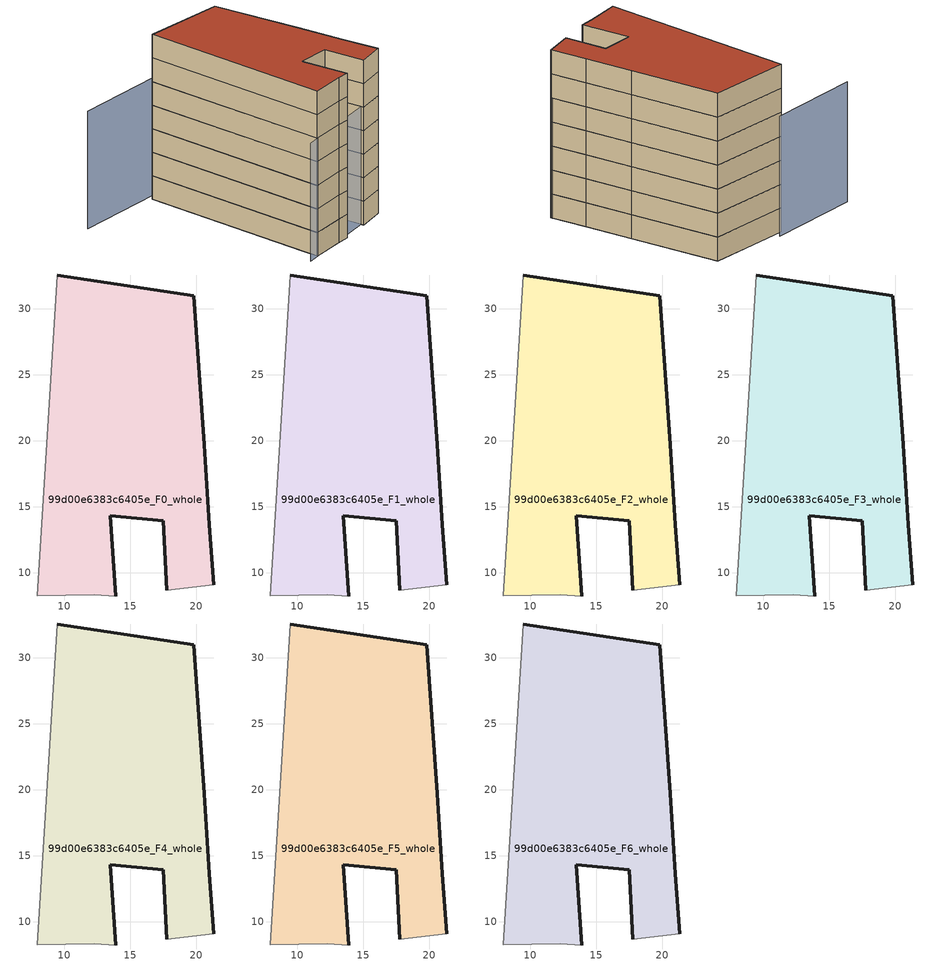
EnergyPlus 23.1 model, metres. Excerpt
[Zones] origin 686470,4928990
99d00e6383c6405e_F0_whole
 floor ground (EU_floor_Construction): 21.34,9.1 20.98,13.65 20.6,19.7 19.82,30.99 9.47,32.55 7.96,8.26 12.3,8.34 13.91,8.24 13.51,14.31 17.51,13.95 17.77,8.66 z0
 wall outside (EU_wall_Construction): 17.77,8.66 17.51,13.95 13.51,14.31 13.91,8.24 / 9.47,32.55 19.82,30.99 20.6,19.7 20.98,13.65 21.34,9.1 z0:3
 wall adiabatic (EU_wall_Construction): 21.34,9.1 17.77,8.66 / 13.91,8.24 12.3,8.34 7.96,8.26 9.47,32.55 z0:3
99d00e6383c6405e_F1_whole
 floor to 99d00e6383c6405e_F0_whole (EU_floor_Construction): 21.34,9.1 20.98,13.65 20.6,19.7 19.82,30.99 9.47,32.55 7.96,8.26 12.3,8.34 13.91,8.24 13.51,14.31 17.51,13.95 17.77,8.66 z3
 wall outside (EU_wall_Construction): 17.77,8.66 17.51,13.95 13.51,14.31 13.91,8.24 / 9.47,32.55 19.82,30.99 20.6,19.7 20.98,13.65 21.34,9.1 z3:6
 wall adiabatic (EU_wall_Construction): 21.34,9.1 17.77,8.66 / 13.91,8.24 12.3,8.34 7.96,8.26 9.47,32.55 z3:6
99d00e6383c6405e_F2_whole
 floor to 99d00e6383c6405e_F1_whole (EU_floor_Construction): 21.34,9.1 20.98,13.65 20.6,19.7 19.82,30.99 9.47,32.55 7.96,8.26 12.3,8.34 13.91,8.24 13.51,14.31 17.51,13.95 17.77,8.66 z6
 wall outside (EU_wall_Construction): 17.77,8.66 17.51,13.95 13.51,14.31 13.91,8.24 / 9.47,32.55 19.82,30.99 20.6,19.7 20.98,13.65 21.34,9.1 z6:9
 wall adiabatic (EU_wall_Construction): 21.34,9.1 17.77,8.66 / 13.91,8.24 12.3,8.34 7.96,8.26 9.47,32.55 z6:9
99d00e6383c6405e_F3_whole
 floor to 99d00e6383c6405e_F2_whole (EU_floor_Construction): 21.34,9.1 20.98,13.65 20.6,19.7 19.82,30.99 9.47,32.55 7.96,8.26 12.3,8.34 13.91,8.24 13.51,14.31 17.51,13.95 17.77,8.66 z9
 wall outside (EU_wall_Construction): 17.77,8.66 17.51,13.95 13.51,14.31 13.91,8.24 / 9.47,32.55 19.82,30.99 20.6,19.7 20.98,13.65 21.34,9.1 z9:12
 wall adiabatic (EU_wall_Construction): 21.34,9.1 17.77,8.66 / 13.91,8.24 12.3,8.34 7.96,8.26 9.47,32.55 z9:12
99d00e6383c6405e_F4_whole
 floor to 99d00e6383c6405e_F3_whole (EU_floor_Construction): 21.34,9.1 20.98,13.65 20.6,19.7 19.82,30.99 9.47,32.55 7.96,8.26 12.3,8.34 13.91,8.24 13.51,14.31 17.51,13.95 17.77,8.66 z12
 wall outside (EU_wall_Construction): 17.77,8.66 17.51,13.95 13.51,14.31 13.91,8.24 / 9.47,32.55 19.82,30.99 20.6,19.7 20.98,13.65 21.34,9.1 z12:15
 wall adiabatic (EU_wall_Construction): 21.34,9.1 17.77,8.66 / 13.91,8.24 12.3,8.34 7.96,8.26 9.47,32.55 z12:15
99d00e6383c6405e_F5_whole
 floor to 99d00e6383c6405e_F4_whole (EU_floor_Construction): 21.34,9.1 20.98,13.65 20.6,19.7 19.82,30.99 9.47,32.55 7.96,8.26 12.3,8.34 13.91,8.24 13.51,14.31 17.51,13.95 17.77,8.66 z15
 wall outside (EU_wall_Construction): 17.77,8.66 17.51,13.95 13.51,14.31 13.91,8.24 / 9.47,32.55 19.82,30.99 20.6,19.7 20.98,13.65 21.34,9.1 z15:18
 wall adiabatic (EU_wall_Construction): 21.34,9.1 17.77,8.66 / 13.91,8.24 12.3,8.34 7.96,8.26 9.47,32.55 z15:18
99d00e6383c6405e_F6_whole
 floor to 99d00e6383c6405e_F5_whole (EU_floor_Construction): 21.34,9.1 20.98,13.65 20.6,19.7 19.82,30.99 9.47,32.55 7.96,8.26 12.3,8.34 13.91,8.24 13.51,14.31 17.51,13.95 17.77,8.66 z18
 wall outside (EU_wall_Construction): 17.77,8.66 17.51,13.95 13.51,14.31 13.91,8.24 / 9.47,32.55 19.82,30.99 20.6,19.7 20.98,13.65 21.34,9.1 z18:21
 wall adiabatic (EU_wall_Construction): 21.34,9.1 17.77,8.66 / 13.91,8.24 12.3,8.34 7.96,8.26 9.47,32.55 z18:21
 roof outside (EU_roof_Construction): 19.82,30.99 20.6,19.7 20.98,13.65 21.34,9.1 17.77,8.66 17.51,13.95 13.51,14.31 13.91,8.24 12.3,8.34 7.96,8.26 9.47,32.55 z21
shading: 6.43,8.14 21.35,9.29 / -1.27,34.07 10.48,33.02 z0:15
[Building]
EU S2 Campaign: North Axis=0; Terrain=City; Solar Distribution=FullExterior
[Site:Location]
Bologna: Latitude=44.5; Longitude=11.25; Time Zone=1; Elevation=37
[SizingPeriod:WeatherFileDays]
AnnualSizingPeriod: Begin Month=1; Begin Day of Month=1; End Month=12; End Day of Month=31; Day of Week for Start Day=Monday; Use Weather File Daylight Saving Period=No; Use Weather File Rain and Snow Indicators=No
[MATERIAL]
EU_InternalMass_Material: Roughness=MediumRough; Thickness=0.1; Conductivity=1; Density=1800; Specific Heat=900; Thermal Absorptance=0.9; Solar Absorptance=0.7; Visible Absorptance=0.7
[MATERIAL:NOMASS] Roughness=MediumRough; Thermal Absorptance=0.9; Solar Absorptance=0.7; Visible Absorptance=0.7
Name | Thermal Resistance
EU_wall_NoMass | 0.905828
EU_roof_NoMass | 0.37593
EU_floor_NoMass | 0.67114
[CONSTRUCTION]
EU_wall_Construction: EU_wall_NoMass
EU_roof_Construction: EU_roof_NoMass
EU_floor_Construction: EU_floor_NoMass
EU_InternalMass_Construction: EU_InternalMass_Material
[ZONE] Type=1; Multiplier=1; Ceiling Height=autocalculate; Floor Area=autocalculate; Part of Total Floor Area=Yes
Name | Volume
99d00e6383c6405e_F0_whole | 761.419
99d00e6383c6405e_F1_whole; 99d00e6383c6405e_F2_whole; 99d00e6383c6405e_F3_whole; 99d00e6383c6405e_F4_whole; 99d00e6383c6405e_F5_whole; 99d00e6383c6405e_F6_whole | 761.422
[INTERNALMASS] Construction=EU_InternalMass_Construction; Surface Area=253.807
Name | Zone or ZoneList
99d00e6383c6405e_F0_whole_EU_InternalMass | 99d00e6383c6405e_F0_whole
99d00e6383c6405e_F1_whole_EU_InternalMass | 99d00e6383c6405e_F1_whole
99d00e6383c6405e_F2_whole_EU_InternalMass | 99d00e6383c6405e_F2_whole
99d00e6383c6405e_F3_whole_EU_InternalMass | 99d00e6383c6405e_F3_whole
99d00e6383c6405e_F4_whole_EU_InternalMass | 99d00e6383c6405e_F4_whole
99d00e6383c6405e_F5_whole_EU_InternalMass | 99d00e6383c6405e_F5_whole
99d00e6383c6405e_F6_whole_EU_InternalMass | 99d00e6383c6405e_F6_whole
[OTHEREQUIPMENT] Fuel Type=Electricity; Design Level Calculation Method=Watts/Area; Power per Zone Floor Area=1; Fraction Latent=0; Fraction Radiant=0; Fraction Lost=0; Carbon Dioxide Generation Rate=0; EndUse Subcategory=EU_Step8_InternalGains
Name | Zone or ZoneList or Space or SpaceList | Schedule
EU_Step8_InternalGain_99d00e6383c6405e_F0_whole_f000 | 99d00e6383c6405e_F0_whole | EU_Step8_GainSchedule_99d00e6383c6405e_F0_whole_f000
EU_Step8_InternalGain_99d00e6383c6405e_F1_whole_f000 | 99d00e6383c6405e_F1_whole | EU_Step8_GainSchedule_99d00e6383c6405e_F1_whole_f000
EU_Step8_InternalGain_99d00e6383c6405e_F2_whole_f000 | 99d00e6383c6405e_F2_whole | EU_Step8_GainSchedule_99d00e6383c6405e_F2_whole_f000
EU_Step8_InternalGain_99d00e6383c6405e_F3_whole_f000 | 99d00e6383c6405e_F3_whole | EU_Step8_GainSchedule_99d00e6383c6405e_F3_whole_f000
EU_Step8_InternalGain_99d00e6383c6405e_F4_whole_f000 | 99d00e6383c6405e_F4_whole | EU_Step8_GainSchedule_99d00e6383c6405e_F4_whole_f000
EU_Step8_InternalGain_99d00e6383c6405e_F5_whole_f000 | 99d00e6383c6405e_F5_whole | EU_Step8_GainSchedule_99d00e6383c6405e_F5_whole_f000
EU_Step8_InternalGain_99d00e6383c6405e_F6_whole_f000 | 99d00e6383c6405e_F6_whole | EU_Step8_GainSchedule_99d00e6383c6405e_F6_whole_f000
[ZONEVENTILATION:DESIGNFLOWRATE] Schedule=EU_AlwaysOn; Design Flow Rate Calculation Method=AirChanges/Hour; Air Changes per Hour=0.73129; Ventilation Type=Natural; Fan Pressure Rise=0; Fan Total Efficiency=1; Constant Term Coefficient=1; Temperature Term Coefficient=0; Velocity Term Coefficient=0; Velocity Squared Term Coefficient=0; Minimum Indoor Temperature=-100; Maximum Indoor Temperature=100; Delta Temperature=-100; Minimum Outdoor Temperature=-100; Maximum Outdoor Temperature=100; Maximum Wind Speed=40
Name | Zone or ZoneList or Space or SpaceList
EU_ConstantAir_99d00e6383c6405e_F0_whole | 99d00e6383c6405e_F0_whole
EU_ConstantAir_99d00e6383c6405e_F1_whole | 99d00e6383c6405e_F1_whole
EU_ConstantAir_99d00e6383c6405e_F2_whole | 99d00e6383c6405e_F2_whole
EU_ConstantAir_99d00e6383c6405e_F3_whole | 99d00e6383c6405e_F3_whole
EU_ConstantAir_99d00e6383c6405e_F4_whole | 99d00e6383c6405e_F4_whole
EU_ConstantAir_99d00e6383c6405e_F5_whole | 99d00e6383c6405e_F5_whole
EU_ConstantAir_99d00e6383c6405e_F6_whole | 99d00e6383c6405e_F6_whole
[HVACTEMPLATE:THERMOSTAT] Constant Heating Setpoint=20; Constant Cooling Setpoint=50
EU_HeatOnly_99d00e6383c6405e_F0_whole; EU_HeatOnly_99d00e6383c6405e_F1_whole; EU_HeatOnly_99d00e6383c6405e_F2_whole; EU_HeatOnly_99d00e6383c6405e_F3_whole; EU_HeatOnly_99d00e6383c6405e_F4_whole; EU_HeatOnly_99d00e6383c6405e_F5_whole; EU_HeatOnly_99d00e6383c6405e_F6_whole
[HVACTEMPLATE:ZONE:IDEALLOADSAIRSYSTEM] System Availability Schedule=EU_AlwaysOn; Maximum Heating Supply Air Temperature=50; Minimum Cooling Supply Air Temperature=13; Maximum Heating Supply Air Humidity Ratio=0.0156; Minimum Cooling Supply Air Humidity Ratio=0.0077; Heating Limit=NoLimit; Cooling Limit=NoLimit; Heating Availability Schedule=EU_AlwaysOn; Cooling Availability Schedule=EU_CoolingOff; Dehumidification Control Type=ConstantSensibleHeatRatio; Cooling Sensible Heat Ratio=0.7; Dehumidification Setpoint=60; Humidification Control Type=None; Humidification Setpoint=30; Outdoor Air Method=None; Outdoor Air Flow Rate per Person=0.00944; Outdoor Air Flow Rate per Zone Floor Area=0; Outdoor Air Flow Rate per Zone=0; Demand Controlled Ventilation Type=None; Outdoor Air Economizer Type=NoEconomizer; Heat Recovery Type=None; Sensible Heat Recovery Effectiveness=0.7; Latent Heat Recovery Effectiveness=0.65
Name | Template Thermostat
99d00e6383c6405e_F0_whole | EU_HeatOnly_99d00e6383c6405e_F0_whole
99d00e6383c6405e_F1_whole | EU_HeatOnly_99d00e6383c6405e_F1_whole
99d00e6383c6405e_F2_whole | EU_HeatOnly_99d00e6383c6405e_F2_whole
99d00e6383c6405e_F3_whole | EU_HeatOnly_99d00e6383c6405e_F3_whole
99d00e6383c6405e_F4_whole | EU_HeatOnly_99d00e6383c6405e_F4_whole
99d00e6383c6405e_F5_whole | EU_HeatOnly_99d00e6383c6405e_F5_whole
99d00e6383c6405e_F6_whole | EU_HeatOnly_99d00e6383c6405e_F6_whole
[SIZING:ZONE] Zone Cooling Design Supply Air Temperature Input Method=SupplyAirTemperature; Zone Cooling Design Supply Air Temperature=13; Zone Heating Design Supply Air Temperature Input Method=SupplyAirTemperature; Zone Heating Design Supply Air Temperature=50; Zone Cooling Design Supply Air Humidity Ratio=0.008; Zone Heating Design Supply Air Humidity Ratio=0.008; Cooling Design Air Flow Method=DesignDay; Cooling Design Air Flow Rate=0; Cooling Minimum Air Flow per Zone Floor Area=0.000762; Cooling Minimum Air Flow=0; Cooling Minimum Air Flow Fraction=0.2; Heating Design Air Flow Method=DesignDay; Heating Design Air Flow Rate=0; Heating Maximum Air Flow per Zone Floor Area=0.002032; Heating Maximum Air Flow=0.141576; Heating Maximum Air Flow Fraction=0.3; Account for Dedicated Outdoor Air System=No; Dedicated Outdoor Air System Control Strategy=NeutralSupplyAir; Dedicated Outdoor Air Low Setpoint Temperature for Design=autosize; Dedicated Outdoor Air High Setpoint Temperature for Design=autosize; Zone Load Sizing Method=Sensible Load Only No Latent Load; Zone Latent Cooling Design Supply Air Humidity Ratio Input Method=HumidityRatioDifference; Zone Cooling Design Supply Air Humidity Ratio Difference=0.005; Zone Latent Heating Design Supply Air Humidity Ratio Input Method=HumidityRatioDifference; Zone Humidification Design Supply Air Humidity Ratio Difference=0.005
99d00e6383c6405e_F0_whole; 99d00e6383c6405e_F1_whole; 99d00e6383c6405e_F2_whole; 99d00e6383c6405e_F3_whole; 99d00e6383c6405e_F4_whole; 99d00e6383c6405e_F5_whole; 99d00e6383c6405e_F6_whole
[SCHEDULE:CONSTANT]
Name | Hourly Value
EU_AlwaysOn | 1
EU_CoolingOff | 0
[SCHEDULE:FILE] Column Number=1; Rows to Skip at Top=0; Number of Hours of Data=8760; Column Separator=Comma; Interpolate to Timestep=No; Minutes per Item=60; Adjust Schedule for Daylight Savings=Yes
Name | File
EU_Step8_GainSchedule_99d00e6383c6405e_F0_whole_f000 | ../../schedules/99d00e6383c6405e/99d00e6383c6405e_F0_whole_f000_gain.csv
EU_Step8_GainSchedule_99d00e6383c6405e_F1_whole_f000 | ../../schedules/99d00e6383c6405e/99d00e6383c6405e_F1_whole_f000_gain.csv
EU_Step8_GainSchedule_99d00e6383c6405e_F2_whole_f000 | ../../schedules/99d00e6383c6405e/99d00e6383c6405e_F2_whole_f000_gain.csv
EU_Step8_GainSchedule_99d00e6383c6405e_F3_whole_f000 | ../../schedules/99d00e6383c6405e/99d00e6383c6405e_F3_whole_f000_gain.csv
EU_Step8_GainSchedule_99d00e6383c6405e_F4_whole_f000 | ../../schedules/99d00e6383c6405e/99d00e6383c6405e_F4_whole_f000_gain.csv
EU_Step8_GainSchedule_99d00e6383c6405e_F5_whole_f000 | ../../schedules/99d00e6383c6405e/99d00e6383c6405e_F5_whole_f000_gain.csv
EU_Step8_GainSchedule_99d00e6383c6405e_F6_whole_f000 | ../../schedules/99d00e6383c6405e/99d00e6383c6405e_F6_whole_f000_gain.csv
